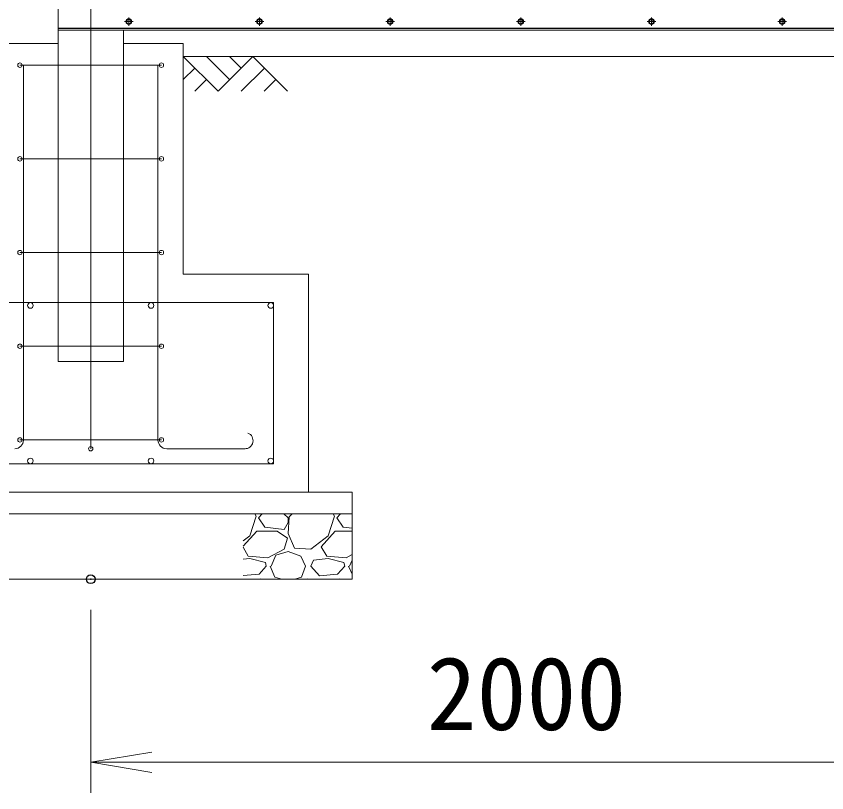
# Model space of a CAD drawing. Units: millimetres at full size; details may follow other scales. Extents: x -14700 to 14700, y -10395 to 10395.
# Drawn here: x -11815 to -9954, y -3047 to -1265 of the extents above; entities that cross this region are included whole.
import ezdxf
from ezdxf.enums import TextEntityAlignment as Align

# ---------------------------------------------------------------- set-up
doc = ezdxf.new("R2010")
doc.units = ezdxf.units.MM
doc.header["$LTSCALE"] = 40
doc.header["$PDMODE"] = 32
doc.header["$PDSIZE"] = 20
doc.linetypes.add('USER1', pattern=[50.8, 31.75, -6.35, 6.35, -6.35])
for name, color, linetype, lineweight in [('0-0_D-STR1', 1, 'Continuous', 18), ('0-1_D-BMK', 2, 'USER1', 13), ('0-2_D-STR3', 3, 'Continuous', 13), ('0-3_D-STR4', 7, 'Continuous', 18), ('0-4_D-BGD', 7, 'Continuous', 18), ('0-5_D-DCR-HCH', 7, 'Continuous', 13), ('0-6_D-STR-DIM', 7, 'Continuous', 13), ('0-7_0', 7, 'Continuous', 18)]:
    doc.layers.add(name, color=color, linetype=linetype, lineweight=lineweight)
doc.layers.add('0-8_Defpoints', color=253, linetype='Continuous')
doc.styles.add('ＭＳ ゴシック', font='')
doc.styles.get('ＭＳ ゴシック').set_extended_font_data('MS Gothic')

# ---------------------------------------------------------------- blocks, each defined once
blk = doc.blocks.new('_Open')
at = {"layer": '0-7_0'}
blk.add_line((-40, 6.67), (0, 0), dxfattribs=at)
blk.add_lwpolyline([(-40, -6.67), (0, 0), (-40, 0)], dxfattribs=at)

msp = doc.modelspace()

# ---------------------------------------------------------------- linework, layer by layer
at = {"layer": '0-0_D-STR1'}
for p, q in [((-11719.24, -1293.48), (1155.76, -1293.48)), ((-11719.24, -1297.48), (1155.76, -1297.48))]:
    msp.add_line(p, q, dxfattribs=at)
msp.add_lwpolyline([(-11569.24, 5742.52), (-11719.24, 5742.52), (-11719.24, -2057.48), (-11569.24, -2057.48), (-11569.24, -1297.48)], dxfattribs=at)
at = {"layer": '0-1_D-BMK'}
for p, q in [((-11644.24, -2108.48), (-11644.24, 5793.52)), ((-11547.07, -1277.48), (-11566.41, -1277.48)), ((-11556.74, -1267.81), (-11556.74, -1287.15)), ((-11247.07, -1277.48), (-11266.41, -1277.48)), ((-11256.74, -1267.81), (-11256.74, -1287.15)), ((-10947.07, -1277.48), (-10966.41, -1277.48)), ((-10956.74, -1267.81), (-10956.74, -1287.15)), ((-10647.07, -1277.48), (-10666.41, -1277.48)), ((-10656.74, -1267.81), (-10656.74, -1287.15)), ((-10347.07, -1277.48), (-10366.41, -1277.48)), ((-10356.74, -1267.81), (-10356.74, -1287.15)), ((-10047.07, -1277.48), (-10066.41, -1277.48)), ((-10056.74, -1267.81), (-10056.74, -1287.15))]:
    msp.add_line(p, q, dxfattribs=at)
at = {"layer": '0-2_D-STR3'}
for p, q in [((-11719.24, -1292.48), (1155.76, -1292.48)), ((-11481.74, -1377.48), (-11806.74, -1377.48)), ((-11798.74, -2237.81), (-11798.74, -1377.48)), ((-11644.24, -2257.81), (-11644.24, -1377.48)), ((-11489.74, -2237.81), (-11489.74, -1377.48)), ((-11481.74, -1592.48), (-11806.74, -1592.48)), ((-11481.74, -1807.48), (-11806.74, -1807.48)), ((-11224.24, -1922.48), (-12064.24, -1922.48)), ((-11224.24, -2292.48), (-11224.24, -1922.48)), ((-11481.74, -2022.48), (-11806.74, -2022.48)), ((-11481.74, -2237.48), (-11806.74, -2237.48)), ((-11469.74, -2257.81), (-11289.31, -2257.81)), ((-11224.24, -2292.48), (-12064.24, -2292.48))]:
    msp.add_line(p, q, dxfattribs=at)
for points in [[(-11556.74, -1271.73), (-11561.72, -1274.6), (-11561.72, -1280.35), (-11556.74, -1283.23), (-11551.76, -1280.35), (-11551.76, -1274.6)], [(-11256.74, -1271.73), (-11261.72, -1274.6), (-11261.72, -1280.35), (-11256.74, -1283.23), (-11251.76, -1280.35), (-11251.76, -1274.6)], [(-10956.74, -1271.73), (-10961.72, -1274.6), (-10961.72, -1280.35), (-10956.74, -1283.23), (-10951.76, -1280.35), (-10951.76, -1274.6)], [(-10656.74, -1271.73), (-10661.72, -1274.6), (-10661.72, -1280.35), (-10656.74, -1283.23), (-10651.76, -1280.35), (-10651.76, -1274.6)], [(-10356.74, -1271.73), (-10361.72, -1274.6), (-10361.72, -1280.35), (-10356.74, -1283.23), (-10351.76, -1280.35), (-10351.76, -1274.6)], [(-10056.74, -1271.73), (-10061.72, -1274.6), (-10061.72, -1280.35), (-10056.74, -1283.23), (-10051.76, -1280.35), (-10051.76, -1274.6)]]:
    msp.add_lwpolyline(points, close=True, dxfattribs=at)
for centre, radius in [((-11556.74, -1277.48), 6.5), ((-11556.74, -1277.48), 4.98), ((-11256.74, -1277.48), 6.5), ((-11256.74, -1277.48), 4.98), ((-10956.74, -1277.48), 6.5), ((-10956.74, -1277.48), 4.98), ((-10656.74, -1277.48), 6.5), ((-10656.74, -1277.48), 4.98), ((-10356.74, -1277.48), 6.5), ((-10356.74, -1277.48), 4.98), ((-10056.74, -1277.48), 6.5), ((-10056.74, -1277.48), 4.98), ((-11806.74, -1377.48), 5), ((-11481.74, -1377.48), 5), ((-11806.74, -1592.48), 5), ((-11481.74, -1592.48), 5), ((-11806.74, -1807.48), 5), ((-11481.74, -1807.48), 5), ((-11782.74, -1928.98), 6.5), ((-11505.74, -1928.98), 6.5), ((-11230.74, -1928.98), 6.5), ((-11806.74, -2022.48), 5), ((-11481.74, -2022.48), 5), ((-11806.74, -2237.48), 5), ((-11481.74, -2237.48), 5), ((-11644.24, -2257.81), 5), ((-11782.74, -2285.98), 6.5), ((-11505.74, -2285.98), 6.5), ((-11230.74, -2285.98), 6.5)]:
    msp.add_circle(centre, radius, dxfattribs=at)
for centre, radius, start, end in [((-11290.13, -2239.15), 18.68, 267.47455, 68.33411), ((-11818.74, -2237.81), 20, 270, 0), ((-11469.74, -2237.81), 20, 180, 270)]:
    msp.add_arc(centre, radius, start, end, dxfattribs=at)
at = {"layer": '0-3_D-STR4'}
for p, q in [((-11856.74, -1327.48), (-11719.24, -1327.48)), ((-11431.74, -1327.48), (-11569.24, -1327.48)), ((-11431.74, -1857.48), (-11431.74, -1327.48)), ((-11431.74, -1857.48), (-11144.24, -1857.48)), ((-11144.24, -2357.48), (-11144.24, -1857.48)), ((-11044.24, -2357.48), (-12244.24, -2357.48)), ((-11044.24, -2357.48), (-11044.24, -2557.48)), ((-11044.24, -2407.48), (-12244.24, -2407.48)), ((-11044.24, -2557.48), (-12244.24, -2557.48))]:
    msp.add_line(p, q, dxfattribs=at)
at = {"layer": '0-4_D-BGD'}
msp.add_line((-9744.24, -1357.48), (-11431.74, -1357.48), dxfattribs=at)
at = {"layer": '0-5_D-DCR-HCH'}
for p, q in [((-11351.92, -1437.3), (-11431.74, -1357.48)), ((-11325.31, -1410.69), (-11378.53, -1357.48)), ((-11272.1, -1357.48), (-11351.92, -1437.3)), ((-11298.57, -1384.22), (-11325.31, -1357.48)), ((-11272.1, -1357.48), (-11192.28, -1437.3)), ((-11405.13, -1384.08), (-11431.74, -1410.57)), ((-11245.5, -1384.08), (-11298.95, -1437.3)), ((-11378.53, -1410.69), (-11405.25, -1437.3)), ((-11218.89, -1410.69), (-11245.62, -1437.3)), ((-11278.85, -2457.47), (-11264.45, -2412.47)), ((-11264.45, -2412.47), (-11267.5, -2407.48)), ((-11250.47, -2407.48), (-11259.05, -2416.07)), ((-11259.05, -2416.07), (-11244.65, -2437.67)), ((-11190.65, -2416.07), (-11200.47, -2407.48)), ((-11188.85, -2414.27), (-11190.65, -2452.07)), ((-11190.65, -2426.87), (-11190.65, -2416.07)), ((-11181.42, -2407.48), (-11188.85, -2414.27)), ((-11098.85, -2457.47), (-11084.45, -2412.47)), ((-11084.45, -2412.47), (-11087.5, -2407.48)), ((-11070.47, -2407.48), (-11079.05, -2416.07)), ((-11079.05, -2416.07), (-11064.65, -2437.67)), ((-11244.65, -2437.67), (-11199.65, -2443.07)), ((-11199.65, -2443.07), (-11190.65, -2426.87)), ((-11064.65, -2437.67), (-11044.24, -2440.11)), ((-11294.24, -2481.76), (-11262.65, -2446.67)), ((-11262.65, -2446.67), (-11215.85, -2446.67)), ((-11215.85, -2446.67), (-11192.45, -2462.87)), ((-11190.65, -2452.07), (-11176.25, -2486.27)), ((-11115.05, -2482.67), (-11082.65, -2446.67)), ((-11082.65, -2446.67), (-11044.24, -2446.67)), ((-11294.24, -2469.35), (-11278.85, -2457.47)), ((-11192.45, -2462.87), (-11199.65, -2488.07)), ((-11138.45, -2488.07), (-11098.85, -2457.47)), ((-11282.45, -2504.27), (-11294.24, -2484.06)), ((-11199.65, -2488.07), (-11237.45, -2507.87)), ((-11219.45, -2502.47), (-11190.65, -2493.47)), ((-11190.65, -2493.47), (-11161.85, -2504.27)), ((-11176.25, -2486.27), (-11138.45, -2488.07)), ((-11102.45, -2504.27), (-11115.05, -2482.67)), ((-11278.85, -2509.67), (-11294.24, -2511.28)), ((-11237.45, -2507.87), (-11282.45, -2504.27)), ((-11242.85, -2518.67), (-11278.85, -2509.67)), ((-11230.25, -2527.67), (-11219.45, -2502.47)), ((-11161.85, -2504.27), (-11151.05, -2527.67)), ((-11098.85, -2509.67), (-11133.05, -2513.27)), ((-11057.45, -2507.87), (-11102.45, -2504.27)), ((-11062.85, -2518.67), (-11098.85, -2509.67)), ((-11044.24, -2500.94), (-11057.45, -2507.87)), ((-11241.05, -2527.67), (-11257.25, -2545.67)), ((-11241.05, -2527.67), (-11242.85, -2518.67)), ((-11232.05, -2527.67), (-11221.25, -2552.87)), ((-11160.05, -2552.87), (-11151.05, -2527.67)), ((-11138.45, -2527.67), (-11133.05, -2513.27)), ((-11118.65, -2549.27), (-11138.45, -2527.67)), ((-11061.05, -2527.67), (-11077.25, -2545.67)), ((-11061.05, -2527.67), (-11062.85, -2518.67)), ((-11052.05, -2527.67), (-11044.24, -2545.9)), ((-11050.25, -2527.67), (-11044.24, -2513.63)), ((-11257.25, -2545.67), (-11294.24, -2548.88)), ((-11077.25, -2545.67), (-11118.65, -2549.27)), ((-11253.65, -2556.47), (-11256.02, -2557.48)), ((-11250.61, -2557.48), (-11253.65, -2556.47)), ((-11221.25, -2552.87), (-11205.57, -2557.48)), ((-11175.74, -2557.48), (-11160.05, -2552.87)), ((-11147.45, -2556.47), (-11148.56, -2557.48)), ((-11135.29, -2557.48), (-11147.45, -2556.47)), ((-11073.65, -2556.47), (-11076.02, -2557.48)), ((-11070.61, -2557.48), (-11073.65, -2556.47))]:
    msp.add_line(p, q, dxfattribs=at)
at = {"layer": '0-6_D-STR-DIM'}
for p, q in [((-11644.24, -2627.48), (-11644.24, -3047.48)), ((-11644.24, -2977.48), (-9644.24, -2977.48))]:
    msp.add_line(p, q, dxfattribs=at)
at = {"layer": '0-8_Defpoints'}
msp.add_point((-11644.24, -2557.48), dxfattribs=at)

# ---------------------------------------------------------------- block references
at = {"layer": '0-6_D-STR-DIM', "xscale": 3.5, "yscale": 3.5, "rotation": 180}
msp.add_blockref('_Open', (-11644.24, -2977.48), dxfattribs=at)

# ---------------------------------------------------------------- texts
at = {"layer": '0-6_D-STR-DIM', "style": 'ＭＳ ゴシック'}
msp.add_text('2000', height=168.3, dxfattribs=at).set_placement((-10872.68, -2953.86), align=Align.BOTTOM_LEFT)

doc.saveas('drawing.dxf')
